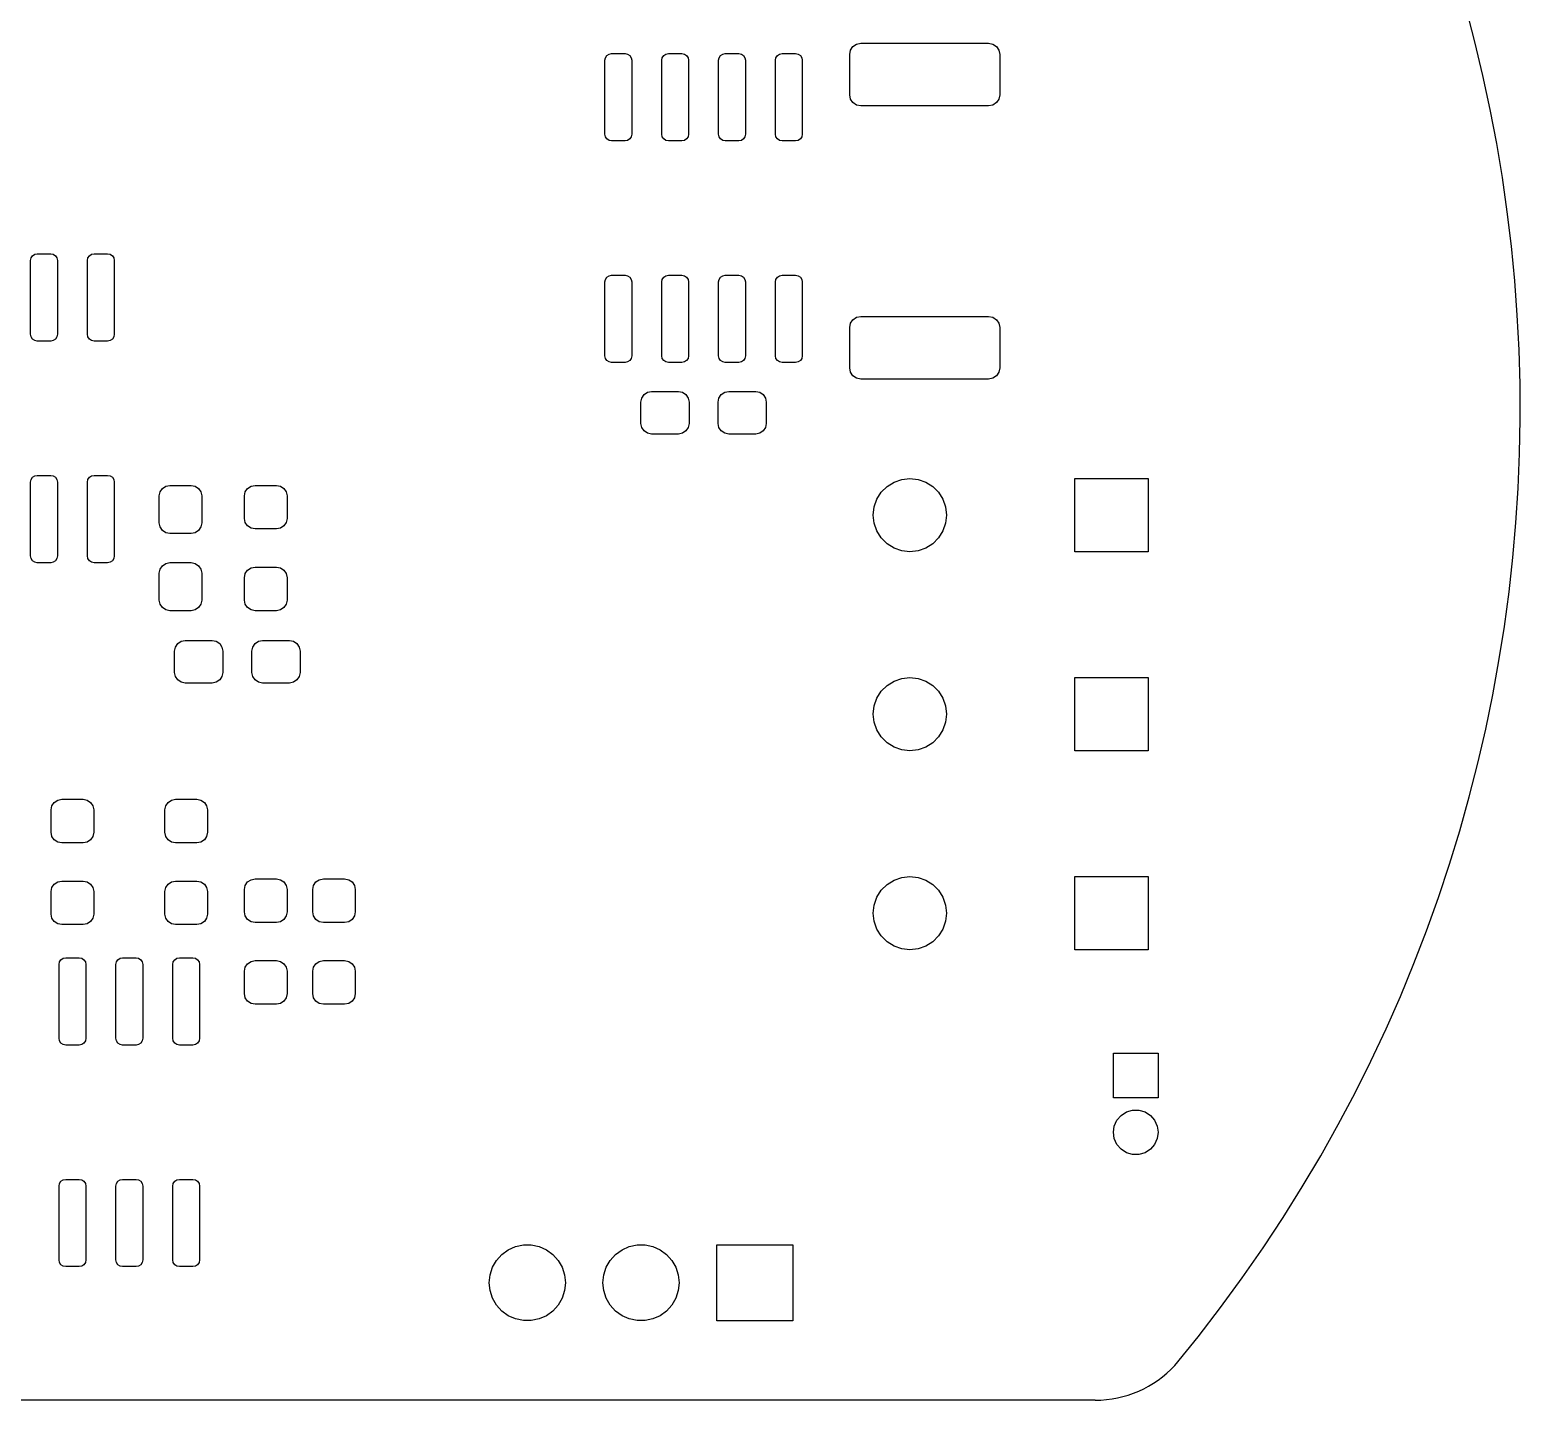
# Model space of a CAD drawing. Header units: inches. Extents: x 10 to 430, y -15 to 282.
# Drawn here: x 160.48 to 193.76, y 51.48 to 82.09 of the extents above; entities that cross this region are included whole.
import ezdxf

# ---------------------------------------------------------------- set-up
doc = ezdxf.new("R2010")
doc.units = ezdxf.units.IN
doc.header["$MEASUREMENT"] = 0
doc.layers.add('BLACK', color=7, linetype='Continuous')

msp = doc.modelspace()

# ---------------------------------------------------------------- linework, layer by layer
at = {"layer": 'BLACK', "linetype": 'Continuous'}
for p, q in [((173.413, 81.549), (173.47, 81.56)), ((173.47, 81.56), (173.77, 81.56)), ((173.77, 81.56), (173.828, 81.549)), ((174.683, 81.549), (174.74, 81.56)), ((174.74, 81.56), (175.04, 81.56)), ((175.04, 81.56), (175.098, 81.549)), ((175.953, 81.549), (176.01, 81.56)), ((176.01, 81.56), (176.31, 81.56)), ((176.31, 81.56), (176.368, 81.549)), ((177.223, 81.549), (177.28, 81.56)), ((177.28, 81.56), (177.58, 81.56)), ((177.58, 81.56), (177.638, 81.549)), ((178.788, 81.541), (178.807, 81.636)), ((178.807, 81.636), (178.861, 81.717)), ((178.861, 81.717), (178.942, 81.772)), ((178.942, 81.772), (179.038, 81.791)), ((179.038, 81.791), (181.888, 81.791)), ((181.888, 81.791), (181.984, 81.772)), ((181.984, 81.772), (182.065, 81.717)), ((182.065, 81.717), (182.119, 81.636)), ((182.119, 81.636), (182.138, 81.541)), ((173.32, 81.41), (173.332, 81.468)), ((173.32, 79.76), (173.32, 81.41)), ((173.332, 81.468), (173.364, 81.516)), ((173.364, 81.516), (173.413, 81.549)), ((173.828, 81.549), (173.876, 81.516)), ((173.876, 81.516), (173.909, 81.468)), ((173.909, 81.468), (173.92, 81.41)), ((173.92, 81.41), (173.92, 79.76)), ((174.59, 81.41), (174.602, 81.468)), ((174.59, 79.76), (174.59, 81.41)), ((174.602, 81.468), (174.634, 81.516)), ((174.634, 81.516), (174.683, 81.549)), ((175.098, 81.549), (175.146, 81.516)), ((175.146, 81.516), (175.179, 81.468)), ((175.179, 81.468), (175.19, 81.41)), ((175.19, 81.41), (175.19, 79.76)), ((175.86, 81.41), (175.872, 81.468)), ((175.86, 79.76), (175.86, 81.41)), ((175.872, 81.468), (175.904, 81.516)), ((175.904, 81.516), (175.953, 81.549)), ((176.368, 81.549), (176.416, 81.516)), ((176.416, 81.516), (176.449, 81.468)), ((176.449, 81.468), (176.46, 81.41)), ((176.46, 81.41), (176.46, 79.76)), ((177.13, 81.41), (177.142, 81.468)), ((177.13, 79.76), (177.13, 81.41)), ((177.142, 81.468), (177.174, 81.516)), ((177.174, 81.516), (177.223, 81.549)), ((177.638, 81.549), (177.686, 81.516)), ((177.686, 81.516), (177.719, 81.468)), ((177.719, 81.468), (177.73, 81.41)), ((177.73, 81.41), (177.73, 79.76)), ((178.788, 80.641), (178.788, 81.541)), ((182.138, 81.541), (182.138, 80.641)), ((178.807, 80.545), (178.788, 80.641)), ((182.138, 80.641), (182.119, 80.545)), ((178.861, 80.464), (178.807, 80.545)), ((178.942, 80.41), (178.861, 80.464)), ((179.038, 80.391), (178.942, 80.41)), ((181.888, 80.391), (179.038, 80.391)), ((181.984, 80.41), (181.888, 80.391)), ((182.065, 80.464), (181.984, 80.41)), ((182.119, 80.545), (182.065, 80.464)), ((173.332, 79.703), (173.32, 79.76)), ((173.364, 79.654), (173.332, 79.703)), ((173.413, 79.622), (173.364, 79.654)), ((173.47, 79.61), (173.413, 79.622)), ((173.77, 79.61), (173.47, 79.61)), ((173.828, 79.622), (173.77, 79.61)), ((173.876, 79.654), (173.828, 79.622)), ((173.909, 79.703), (173.876, 79.654)), ((173.92, 79.76), (173.909, 79.703)), ((174.602, 79.703), (174.59, 79.76)), ((174.634, 79.654), (174.602, 79.703)), ((174.683, 79.622), (174.634, 79.654)), ((174.74, 79.61), (174.683, 79.622)), ((175.04, 79.61), (174.74, 79.61)), ((175.098, 79.622), (175.04, 79.61)), ((175.146, 79.654), (175.098, 79.622)), ((175.179, 79.703), (175.146, 79.654)), ((175.19, 79.76), (175.179, 79.703)), ((175.872, 79.703), (175.86, 79.76)), ((175.904, 79.654), (175.872, 79.703)), ((175.953, 79.622), (175.904, 79.654)), ((176.01, 79.61), (175.953, 79.622)), ((176.31, 79.61), (176.01, 79.61)), ((176.368, 79.622), (176.31, 79.61)), ((176.416, 79.654), (176.368, 79.622)), ((176.449, 79.703), (176.416, 79.654)), ((176.46, 79.76), (176.449, 79.703)), ((177.142, 79.703), (177.13, 79.76)), ((177.174, 79.654), (177.142, 79.703)), ((177.223, 79.622), (177.174, 79.654)), ((177.28, 79.61), (177.223, 79.622)), ((177.58, 79.61), (177.28, 79.61)), ((177.638, 79.622), (177.58, 79.61)), ((177.686, 79.654), (177.638, 79.622)), ((177.719, 79.703), (177.686, 79.654)), ((177.73, 79.76), (177.719, 79.703)), ((160.493, 76.94), (160.504, 76.997)), ((160.493, 75.29), (160.493, 76.94)), ((160.504, 76.997), (160.537, 77.046)), ((160.537, 77.046), (160.586, 77.078)), ((160.586, 77.078), (160.643, 77.09)), ((160.643, 77.09), (160.943, 77.09)), ((160.943, 77.09), (161, 77.078)), ((161, 77.078), (161.049, 77.046)), ((161.049, 77.046), (161.082, 76.997)), ((161.082, 76.997), (161.093, 76.94)), ((161.093, 76.94), (161.093, 75.29)), ((161.763, 76.94), (161.774, 76.997)), ((161.763, 75.29), (161.763, 76.94)), ((161.774, 76.997), (161.807, 77.046)), ((161.807, 77.046), (161.856, 77.078)), ((161.856, 77.078), (161.913, 77.09)), ((161.913, 77.09), (162.213, 77.09)), ((162.213, 77.09), (162.27, 77.078)), ((162.27, 77.078), (162.319, 77.046)), ((162.319, 77.046), (162.352, 76.997)), ((162.352, 76.997), (162.363, 76.94)), ((162.363, 76.94), (162.363, 75.29)), ((173.332, 76.518), (173.364, 76.566)), ((173.364, 76.566), (173.413, 76.599)), ((173.413, 76.599), (173.47, 76.61)), ((173.47, 76.61), (173.77, 76.61)), ((173.77, 76.61), (173.828, 76.599)), ((173.828, 76.599), (173.876, 76.566)), ((173.876, 76.566), (173.909, 76.518)), ((174.602, 76.518), (174.634, 76.566)), ((174.634, 76.566), (174.683, 76.599)), ((174.683, 76.599), (174.74, 76.61)), ((174.74, 76.61), (175.04, 76.61)), ((175.04, 76.61), (175.098, 76.599)), ((175.098, 76.599), (175.146, 76.566)), ((175.146, 76.566), (175.179, 76.518)), ((175.872, 76.518), (175.904, 76.566)), ((175.904, 76.566), (175.953, 76.599)), ((175.953, 76.599), (176.01, 76.61)), ((176.01, 76.61), (176.31, 76.61)), ((176.31, 76.61), (176.368, 76.599)), ((176.368, 76.599), (176.416, 76.566)), ((176.416, 76.566), (176.449, 76.518)), ((177.142, 76.518), (177.174, 76.566)), ((177.174, 76.566), (177.223, 76.599)), ((177.223, 76.599), (177.28, 76.61)), ((177.28, 76.61), (177.58, 76.61)), ((177.58, 76.61), (177.638, 76.599)), ((177.638, 76.599), (177.686, 76.566)), ((177.686, 76.566), (177.719, 76.518)), ((173.32, 76.46), (173.332, 76.518)), ((173.32, 74.81), (173.32, 76.46)), ((173.909, 76.518), (173.92, 76.46)), ((173.92, 76.46), (173.92, 74.81)), ((174.59, 76.46), (174.602, 76.518)), ((174.59, 74.81), (174.59, 76.46)), ((175.179, 76.518), (175.19, 76.46)), ((175.19, 76.46), (175.19, 74.81)), ((175.86, 76.46), (175.872, 76.518)), ((175.86, 74.81), (175.86, 76.46)), ((176.449, 76.518), (176.46, 76.46)), ((176.46, 76.46), (176.46, 74.81)), ((177.13, 76.46), (177.142, 76.518)), ((177.13, 74.81), (177.13, 76.46)), ((177.719, 76.518), (177.73, 76.46)), ((177.73, 76.46), (177.73, 74.81)), ((178.807, 75.536), (178.861, 75.617)), ((178.861, 75.617), (178.942, 75.672)), ((178.942, 75.672), (179.038, 75.691)), ((179.038, 75.691), (181.888, 75.691)), ((181.888, 75.691), (181.984, 75.672)), ((181.984, 75.672), (182.065, 75.617)), ((182.065, 75.617), (182.119, 75.536)), ((160.504, 75.232), (160.493, 75.29)), ((160.537, 75.184), (160.504, 75.232)), ((161.082, 75.232), (161.049, 75.184)), ((161.093, 75.29), (161.082, 75.232)), ((161.774, 75.232), (161.763, 75.29)), ((161.807, 75.184), (161.774, 75.232)), ((162.352, 75.232), (162.319, 75.184)), ((162.363, 75.29), (162.352, 75.232)), ((178.788, 75.441), (178.807, 75.536)), ((178.788, 74.541), (178.788, 75.441)), ((182.119, 75.536), (182.138, 75.441)), ((182.138, 75.441), (182.138, 74.541)), ((160.586, 75.151), (160.537, 75.184)), ((160.643, 75.14), (160.586, 75.151)), ((160.943, 75.14), (160.643, 75.14)), ((161, 75.151), (160.943, 75.14)), ((161.049, 75.184), (161, 75.151)), ((161.856, 75.151), (161.807, 75.184)), ((161.913, 75.14), (161.856, 75.151)), ((162.213, 75.14), (161.913, 75.14)), ((162.27, 75.151), (162.213, 75.14)), ((162.319, 75.184), (162.27, 75.151)), ((173.332, 74.753), (173.32, 74.81)), ((173.364, 74.704), (173.332, 74.753)), ((173.413, 74.672), (173.364, 74.704)), ((173.47, 74.66), (173.413, 74.672)), ((173.77, 74.66), (173.47, 74.66)), ((173.828, 74.672), (173.77, 74.66)), ((173.876, 74.704), (173.828, 74.672)), ((173.909, 74.753), (173.876, 74.704)), ((173.92, 74.81), (173.909, 74.753)), ((174.602, 74.753), (174.59, 74.81)), ((174.634, 74.704), (174.602, 74.753)), ((174.683, 74.672), (174.634, 74.704)), ((174.74, 74.66), (174.683, 74.672)), ((175.04, 74.66), (174.74, 74.66)), ((175.098, 74.672), (175.04, 74.66)), ((175.146, 74.704), (175.098, 74.672)), ((175.179, 74.753), (175.146, 74.704)), ((175.19, 74.81), (175.179, 74.753)), ((175.872, 74.753), (175.86, 74.81)), ((175.904, 74.704), (175.872, 74.753)), ((175.953, 74.672), (175.904, 74.704)), ((176.01, 74.66), (175.953, 74.672)), ((176.31, 74.66), (176.01, 74.66)), ((176.368, 74.672), (176.31, 74.66)), ((176.416, 74.704), (176.368, 74.672)), ((176.449, 74.753), (176.416, 74.704)), ((176.46, 74.81), (176.449, 74.753)), ((177.142, 74.753), (177.13, 74.81)), ((177.174, 74.704), (177.142, 74.753)), ((177.223, 74.672), (177.174, 74.704)), ((177.28, 74.66), (177.223, 74.672)), ((177.58, 74.66), (177.28, 74.66)), ((177.638, 74.672), (177.58, 74.66)), ((177.686, 74.704), (177.638, 74.672)), ((177.719, 74.753), (177.686, 74.704)), ((177.73, 74.81), (177.719, 74.753)), ((178.807, 74.445), (178.788, 74.541)), ((178.861, 74.364), (178.807, 74.445)), ((178.942, 74.31), (178.861, 74.364)), ((179.038, 74.291), (178.942, 74.31)), ((181.888, 74.291), (179.038, 74.291)), ((181.984, 74.31), (181.888, 74.291)), ((182.065, 74.364), (181.984, 74.31)), ((182.119, 74.445), (182.065, 74.364)), ((182.138, 74.541), (182.119, 74.445)), ((174.143, 73.867), (174.195, 73.944)), ((174.195, 73.944), (174.272, 73.995)), ((174.272, 73.995), (174.363, 74.013)), ((174.363, 74.013), (174.963, 74.013)), ((174.963, 74.013), (175.054, 73.995)), ((175.054, 73.995), (175.131, 73.944)), ((175.131, 73.944), (175.182, 73.867)), ((175.868, 73.867), (175.92, 73.944)), ((175.92, 73.944), (175.997, 73.995)), ((175.997, 73.995), (176.088, 74.013)), ((176.088, 74.013), (176.688, 74.013)), ((176.688, 74.013), (176.779, 73.995)), ((176.779, 73.995), (176.856, 73.944)), ((176.856, 73.944), (176.907, 73.867)), ((174.125, 73.776), (174.143, 73.867)), ((174.125, 73.301), (174.125, 73.776)), ((175.182, 73.867), (175.2, 73.776)), ((175.2, 73.776), (175.2, 73.301)), ((175.85, 73.776), (175.868, 73.867)), ((175.85, 73.301), (175.85, 73.776)), ((176.907, 73.867), (176.925, 73.776)), ((176.925, 73.776), (176.925, 73.301)), ((174.143, 73.21), (174.125, 73.301)), ((175.2, 73.301), (175.182, 73.21)), ((175.868, 73.21), (175.85, 73.301)), ((176.925, 73.301), (176.907, 73.21)), ((174.195, 73.133), (174.143, 73.21)), ((174.272, 73.081), (174.195, 73.133)), ((174.363, 73.063), (174.272, 73.081)), ((174.963, 73.063), (174.363, 73.063)), ((175.054, 73.081), (174.963, 73.063)), ((175.131, 73.133), (175.054, 73.081)), ((175.182, 73.21), (175.131, 73.133)), ((175.92, 73.133), (175.868, 73.21)), ((175.997, 73.081), (175.92, 73.133)), ((176.088, 73.063), (175.997, 73.081)), ((176.688, 73.063), (176.088, 73.063)), ((176.779, 73.081), (176.688, 73.063)), ((176.856, 73.133), (176.779, 73.081)), ((176.907, 73.21), (176.856, 73.133)), ((160.493, 71.99), (160.504, 72.047)), ((160.493, 70.34), (160.493, 71.99)), ((160.504, 72.047), (160.537, 72.096)), ((160.537, 72.096), (160.586, 72.128)), ((160.586, 72.128), (160.643, 72.14)), ((160.643, 72.14), (160.943, 72.14)), ((160.943, 72.14), (161, 72.128)), ((161, 72.128), (161.049, 72.096)), ((161.049, 72.096), (161.082, 72.047)), ((161.082, 72.047), (161.093, 71.99)), ((161.093, 71.99), (161.093, 70.34)), ((161.763, 71.99), (161.774, 72.047)), ((161.763, 70.34), (161.763, 71.99)), ((161.774, 72.047), (161.807, 72.096)), ((161.807, 72.096), (161.856, 72.128)), ((161.856, 72.128), (161.913, 72.14)), ((161.913, 72.14), (162.213, 72.14)), ((162.213, 72.14), (162.27, 72.128)), ((162.27, 72.128), (162.319, 72.096)), ((162.319, 72.096), (162.352, 72.047)), ((162.352, 72.047), (162.363, 71.99)), ((162.363, 71.99), (162.363, 70.34)), ((163.513, 71.899), (163.604, 71.917)), ((163.604, 71.917), (164.079, 71.917)), ((164.079, 71.917), (164.17, 71.899)), ((165.418, 71.899), (165.509, 71.917)), ((165.509, 71.917), (165.984, 71.917)), ((165.984, 71.917), (166.075, 71.899)), ((179.624, 71.892), (179.779, 71.989)), ((179.779, 71.989), (179.951, 72.049)), ((179.951, 72.049), (180.133, 72.07)), ((180.133, 72.07), (180.315, 72.049)), ((180.315, 72.049), (180.488, 71.989)), ((180.488, 71.989), (180.643, 71.892)), ((183.816, 70.435), (183.816, 72.07)), ((183.816, 72.07), (185.451, 72.07)), ((185.451, 72.07), (185.451, 70.435)), ((163.366, 71.679), (163.384, 71.77)), ((163.366, 71.079), (163.366, 71.679)), ((163.384, 71.77), (163.436, 71.847)), ((163.436, 71.847), (163.513, 71.899)), ((164.17, 71.899), (164.247, 71.847)), ((164.247, 71.847), (164.298, 71.77)), ((164.298, 71.77), (164.316, 71.679)), ((164.316, 71.679), (164.316, 71.079)), ((165.271, 71.679), (165.289, 71.77)), ((165.271, 71.179), (165.271, 71.679)), ((165.289, 71.77), (165.341, 71.847)), ((165.341, 71.847), (165.418, 71.899)), ((166.075, 71.899), (166.152, 71.847)), ((166.152, 71.847), (166.203, 71.77)), ((166.203, 71.77), (166.221, 71.679)), ((166.221, 71.679), (166.221, 71.179)), ((179.336, 71.434), (179.397, 71.607)), ((179.397, 71.607), (179.494, 71.762)), ((179.494, 71.762), (179.624, 71.892)), ((180.643, 71.892), (180.772, 71.762)), ((180.772, 71.762), (180.87, 71.607)), ((180.87, 71.607), (180.93, 71.434)), ((179.316, 71.252), (179.336, 71.434)), ((179.336, 71.07), (179.316, 71.252)), ((180.93, 71.434), (180.951, 71.252)), ((180.951, 71.252), (180.93, 71.07)), ((163.384, 70.988), (163.366, 71.079)), ((163.436, 70.911), (163.384, 70.988)), ((163.513, 70.86), (163.436, 70.911)), ((164.247, 70.911), (164.17, 70.86)), ((164.298, 70.988), (164.247, 70.911)), ((164.316, 71.079), (164.298, 70.988)), ((165.289, 71.088), (165.271, 71.179)), ((165.341, 71.011), (165.289, 71.088)), ((165.418, 70.96), (165.341, 71.011)), ((165.509, 70.942), (165.418, 70.96)), ((165.984, 70.942), (165.509, 70.942)), ((166.075, 70.96), (165.984, 70.942)), ((166.152, 71.011), (166.075, 70.96)), ((166.203, 71.088), (166.152, 71.011)), ((166.221, 71.179), (166.203, 71.088)), ((179.397, 70.898), (179.336, 71.07)), ((180.93, 71.07), (180.87, 70.898)), ((163.604, 70.842), (163.513, 70.86)), ((164.079, 70.842), (163.604, 70.842)), ((164.17, 70.86), (164.079, 70.842)), ((179.494, 70.743), (179.397, 70.898)), ((179.624, 70.613), (179.494, 70.743)), ((179.779, 70.516), (179.624, 70.613)), ((180.643, 70.613), (180.488, 70.516)), ((180.772, 70.743), (180.643, 70.613)), ((180.87, 70.898), (180.772, 70.743)), ((160.504, 70.282), (160.493, 70.34)), ((160.537, 70.234), (160.504, 70.282)), ((161.082, 70.282), (161.049, 70.234)), ((161.093, 70.34), (161.082, 70.282)), ((161.774, 70.282), (161.763, 70.34)), ((161.807, 70.234), (161.774, 70.282)), ((162.352, 70.282), (162.319, 70.234)), ((162.363, 70.34), (162.352, 70.282)), ((179.951, 70.455), (179.779, 70.516)), ((180.133, 70.435), (179.951, 70.455)), ((180.315, 70.455), (180.133, 70.435)), ((180.488, 70.516), (180.315, 70.455)), ((185.451, 70.435), (183.816, 70.435)), ((160.586, 70.201), (160.537, 70.234)), ((160.643, 70.19), (160.586, 70.201)), ((160.943, 70.19), (160.643, 70.19)), ((161, 70.201), (160.943, 70.19)), ((161.049, 70.234), (161, 70.201)), ((161.856, 70.201), (161.807, 70.234)), ((161.913, 70.19), (161.856, 70.201)), ((162.213, 70.19), (161.913, 70.19)), ((162.27, 70.201), (162.213, 70.19)), ((162.319, 70.234), (162.27, 70.201)), ((163.366, 69.954), (163.384, 70.045)), ((163.366, 69.354), (163.366, 69.954)), ((163.384, 70.045), (163.436, 70.122)), ((163.436, 70.122), (163.513, 70.174)), ((163.513, 70.174), (163.604, 70.192)), ((163.604, 70.192), (164.079, 70.192)), ((164.079, 70.192), (164.17, 70.174)), ((164.17, 70.174), (164.247, 70.122)), ((164.247, 70.122), (164.298, 70.045)), ((164.298, 70.045), (164.316, 69.954)), ((164.316, 69.954), (164.316, 69.354)), ((165.271, 69.854), (165.289, 69.945)), ((165.289, 69.945), (165.341, 70.022)), ((165.341, 70.022), (165.418, 70.074)), ((165.418, 70.074), (165.509, 70.092)), ((165.509, 70.092), (165.984, 70.092)), ((165.984, 70.092), (166.075, 70.074)), ((166.075, 70.074), (166.152, 70.022)), ((166.152, 70.022), (166.203, 69.945)), ((166.203, 69.945), (166.221, 69.854)), ((165.271, 69.354), (165.271, 69.854)), ((166.221, 69.854), (166.221, 69.354)), ((163.384, 69.263), (163.366, 69.354)), ((163.436, 69.186), (163.384, 69.263)), ((164.298, 69.263), (164.247, 69.186)), ((164.316, 69.354), (164.298, 69.263)), ((165.289, 69.263), (165.271, 69.354)), ((165.341, 69.186), (165.289, 69.263)), ((166.203, 69.263), (166.152, 69.186)), ((166.221, 69.354), (166.203, 69.263)), ((163.513, 69.135), (163.436, 69.186)), ((163.604, 69.117), (163.513, 69.135)), ((164.079, 69.117), (163.604, 69.117)), ((164.17, 69.135), (164.079, 69.117)), ((164.247, 69.186), (164.17, 69.135)), ((165.418, 69.135), (165.341, 69.186)), ((165.509, 69.117), (165.418, 69.135)), ((165.984, 69.117), (165.509, 69.117)), ((166.075, 69.135), (165.984, 69.117)), ((166.152, 69.186), (166.075, 69.135)), ((163.711, 68.214), (163.729, 68.305)), ((163.729, 68.305), (163.781, 68.382)), ((163.781, 68.382), (163.858, 68.434)), ((163.858, 68.434), (163.949, 68.452)), ((163.949, 68.452), (164.549, 68.452)), ((164.549, 68.452), (164.64, 68.434)), ((164.64, 68.434), (164.717, 68.382)), ((164.717, 68.382), (164.768, 68.305)), ((164.768, 68.305), (164.786, 68.214)), ((165.436, 68.214), (165.454, 68.305)), ((165.454, 68.305), (165.506, 68.382)), ((165.506, 68.382), (165.583, 68.434)), ((165.583, 68.434), (165.674, 68.452)), ((165.674, 68.452), (166.274, 68.452)), ((166.274, 68.452), (166.365, 68.434)), ((166.365, 68.434), (166.442, 68.382)), ((166.442, 68.382), (166.493, 68.305)), ((166.493, 68.305), (166.511, 68.214)), ((163.711, 67.739), (163.711, 68.214)), ((164.786, 68.214), (164.786, 67.739)), ((165.436, 67.739), (165.436, 68.214)), ((166.511, 68.214), (166.511, 67.739)), ((163.729, 67.648), (163.711, 67.739)), ((163.781, 67.571), (163.729, 67.648)), ((164.768, 67.648), (164.717, 67.571)), ((164.786, 67.739), (164.768, 67.648)), ((165.454, 67.648), (165.436, 67.739)), ((165.506, 67.571), (165.454, 67.648)), ((166.493, 67.648), (166.442, 67.571)), ((166.511, 67.739), (166.493, 67.648)), ((179.779, 67.544), (179.951, 67.604)), ((179.951, 67.604), (180.133, 67.625)), ((180.133, 67.625), (180.315, 67.604)), ((180.315, 67.604), (180.488, 67.544)), ((183.816, 65.99), (183.816, 67.625)), ((183.816, 67.625), (185.451, 67.625)), ((185.451, 67.625), (185.451, 65.99)), ((163.858, 67.52), (163.781, 67.571)), ((163.949, 67.502), (163.858, 67.52)), ((164.549, 67.502), (163.949, 67.502)), ((164.64, 67.52), (164.549, 67.502)), ((164.717, 67.571), (164.64, 67.52)), ((165.583, 67.52), (165.506, 67.571)), ((165.674, 67.502), (165.583, 67.52)), ((166.274, 67.502), (165.674, 67.502)), ((166.365, 67.52), (166.274, 67.502)), ((166.442, 67.571), (166.365, 67.52)), ((179.397, 67.162), (179.494, 67.317)), ((179.494, 67.317), (179.624, 67.447)), ((179.624, 67.447), (179.779, 67.544)), ((180.488, 67.544), (180.643, 67.447)), ((180.643, 67.447), (180.772, 67.317)), ((180.772, 67.317), (180.87, 67.162)), ((179.316, 66.807), (179.336, 66.989)), ((179.336, 66.989), (179.397, 67.162)), ((180.87, 67.162), (180.93, 66.989)), ((180.93, 66.989), (180.951, 66.807)), ((179.336, 66.625), (179.316, 66.807)), ((179.397, 66.453), (179.336, 66.625)), ((180.93, 66.625), (180.87, 66.453)), ((180.951, 66.807), (180.93, 66.625)), ((179.494, 66.298), (179.397, 66.453)), ((179.624, 66.168), (179.494, 66.298)), ((180.772, 66.298), (180.643, 66.168)), ((180.87, 66.453), (180.772, 66.298)), ((179.779, 66.071), (179.624, 66.168)), ((179.951, 66.01), (179.779, 66.071)), ((180.133, 65.99), (179.951, 66.01)), ((180.315, 66.01), (180.133, 65.99)), ((180.488, 66.071), (180.315, 66.01)), ((180.643, 66.168), (180.488, 66.071)), ((185.451, 65.99), (183.816, 65.99)), ((160.953, 64.668), (160.971, 64.759)), ((160.953, 64.168), (160.953, 64.668)), ((160.971, 64.759), (161.023, 64.836)), ((161.023, 64.836), (161.1, 64.887)), ((161.1, 64.887), (161.191, 64.905)), ((161.191, 64.905), (161.666, 64.905)), ((161.666, 64.905), (161.757, 64.887)), ((161.757, 64.887), (161.834, 64.836)), ((161.834, 64.836), (161.885, 64.759)), ((161.885, 64.759), (161.903, 64.668)), ((161.903, 64.668), (161.903, 64.168)), ((163.493, 64.668), (163.511, 64.759)), ((163.493, 64.168), (163.493, 64.668)), ((163.511, 64.759), (163.563, 64.836)), ((163.563, 64.836), (163.64, 64.887)), ((163.64, 64.887), (163.731, 64.905)), ((163.731, 64.905), (164.206, 64.905)), ((164.206, 64.905), (164.297, 64.887)), ((164.297, 64.887), (164.374, 64.836)), ((164.374, 64.836), (164.425, 64.759)), ((164.425, 64.759), (164.443, 64.668)), ((164.443, 64.668), (164.443, 64.168)), ((160.971, 64.077), (160.953, 64.168)), ((161.023, 64), (160.971, 64.077)), ((161.1, 63.948), (161.023, 64)), ((161.191, 63.93), (161.1, 63.948)), ((161.666, 63.93), (161.191, 63.93)), ((161.757, 63.948), (161.666, 63.93)), ((161.834, 64), (161.757, 63.948)), ((161.885, 64.077), (161.834, 64)), ((161.903, 64.168), (161.885, 64.077)), ((163.511, 64.077), (163.493, 64.168)), ((163.563, 64), (163.511, 64.077)), ((163.64, 63.948), (163.563, 64)), ((163.731, 63.93), (163.64, 63.948)), ((164.206, 63.93), (163.731, 63.93)), ((164.297, 63.948), (164.206, 63.93)), ((164.374, 64), (164.297, 63.948)), ((164.425, 64.077), (164.374, 64)), ((164.443, 64.168), (164.425, 64.077)), ((160.953, 62.843), (160.971, 62.934)), ((160.971, 62.934), (161.023, 63.011)), ((161.023, 63.011), (161.1, 63.062)), ((161.1, 63.062), (161.191, 63.08)), ((161.191, 63.08), (161.666, 63.08)), ((161.666, 63.08), (161.757, 63.062)), ((161.757, 63.062), (161.834, 63.011)), ((161.834, 63.011), (161.885, 62.934)), ((161.885, 62.934), (161.903, 62.843)), ((163.493, 62.843), (163.511, 62.934)), ((163.511, 62.934), (163.563, 63.011)), ((163.563, 63.011), (163.64, 63.062)), ((163.64, 63.062), (163.731, 63.08)), ((163.731, 63.08), (164.206, 63.08)), ((164.206, 63.08), (164.297, 63.062)), ((164.297, 63.062), (164.374, 63.011)), ((164.374, 63.011), (164.425, 62.934)), ((164.425, 62.934), (164.443, 62.843)), ((165.271, 62.89), (165.289, 62.981)), ((165.289, 62.981), (165.341, 63.058)), ((165.341, 63.058), (165.418, 63.109)), ((165.418, 63.109), (165.509, 63.127)), ((165.509, 63.127), (165.984, 63.127)), ((165.984, 63.127), (166.075, 63.109)), ((166.075, 63.109), (166.152, 63.058)), ((166.152, 63.058), (166.203, 62.981)), ((166.203, 62.981), (166.221, 62.89)), ((166.795, 62.89), (166.813, 62.981)), ((166.813, 62.981), (166.865, 63.058)), ((166.865, 63.058), (166.942, 63.109)), ((166.942, 63.109), (167.033, 63.127)), ((167.033, 63.127), (167.508, 63.127)), ((167.508, 63.127), (167.599, 63.109)), ((167.599, 63.109), (167.676, 63.058)), ((167.676, 63.058), (167.727, 62.981)), ((167.727, 62.981), (167.745, 62.89)), ((179.494, 62.872), (179.624, 63.002)), ((179.624, 63.002), (179.779, 63.099)), ((179.779, 63.099), (179.951, 63.159)), ((179.951, 63.159), (180.133, 63.18)), ((180.133, 63.18), (180.315, 63.159)), ((180.315, 63.159), (180.488, 63.099)), ((180.488, 63.099), (180.643, 63.002)), ((180.643, 63.002), (180.772, 62.872)), ((183.816, 61.545), (183.816, 63.18)), ((183.816, 63.18), (185.451, 63.18)), ((185.451, 63.18), (185.451, 61.545)), ((160.953, 62.343), (160.953, 62.843)), ((161.903, 62.843), (161.903, 62.343)), ((163.493, 62.343), (163.493, 62.843)), ((164.443, 62.843), (164.443, 62.343)), ((165.271, 62.39), (165.271, 62.89)), ((166.221, 62.89), (166.221, 62.39)), ((166.795, 62.39), (166.795, 62.89)), ((167.745, 62.89), (167.745, 62.39)), ((179.336, 62.544), (179.397, 62.717)), ((179.397, 62.717), (179.494, 62.872)), ((180.772, 62.872), (180.87, 62.717)), ((180.87, 62.717), (180.93, 62.544)), ((160.971, 62.252), (160.953, 62.343)), ((161.023, 62.175), (160.971, 62.252)), ((161.885, 62.252), (161.834, 62.175)), ((161.903, 62.343), (161.885, 62.252)), ((163.511, 62.252), (163.493, 62.343)), ((163.563, 62.175), (163.511, 62.252)), ((164.425, 62.252), (164.374, 62.175)), ((164.443, 62.343), (164.425, 62.252)), ((165.289, 62.299), (165.271, 62.39)), ((165.341, 62.222), (165.289, 62.299)), ((166.203, 62.299), (166.152, 62.222)), ((166.221, 62.39), (166.203, 62.299)), ((166.813, 62.299), (166.795, 62.39)), ((166.865, 62.222), (166.813, 62.299)), ((167.727, 62.299), (167.676, 62.222)), ((167.745, 62.39), (167.727, 62.299)), ((179.316, 62.362), (179.336, 62.544)), ((179.336, 62.18), (179.316, 62.362)), ((180.93, 62.544), (180.951, 62.362)), ((180.951, 62.362), (180.93, 62.18)), ((161.1, 62.123), (161.023, 62.175)), ((161.191, 62.105), (161.1, 62.123)), ((161.666, 62.105), (161.191, 62.105)), ((161.757, 62.123), (161.666, 62.105)), ((161.834, 62.175), (161.757, 62.123)), ((163.64, 62.123), (163.563, 62.175)), ((163.731, 62.105), (163.64, 62.123)), ((164.206, 62.105), (163.731, 62.105)), ((164.297, 62.123), (164.206, 62.105)), ((164.374, 62.175), (164.297, 62.123)), ((165.418, 62.17), (165.341, 62.222)), ((165.509, 62.152), (165.418, 62.17)), ((165.984, 62.152), (165.509, 62.152)), ((166.075, 62.17), (165.984, 62.152)), ((166.152, 62.222), (166.075, 62.17)), ((166.942, 62.17), (166.865, 62.222)), ((167.033, 62.152), (166.942, 62.17)), ((167.508, 62.152), (167.033, 62.152)), ((167.599, 62.17), (167.508, 62.152)), ((167.676, 62.222), (167.599, 62.17)), ((179.397, 62.008), (179.336, 62.18)), ((179.494, 61.853), (179.397, 62.008)), ((180.87, 62.008), (180.772, 61.853)), ((180.93, 62.18), (180.87, 62.008)), ((179.624, 61.723), (179.494, 61.853)), ((179.779, 61.626), (179.624, 61.723)), ((179.951, 61.565), (179.779, 61.626)), ((180.488, 61.626), (180.315, 61.565)), ((180.643, 61.723), (180.488, 61.626)), ((180.772, 61.853), (180.643, 61.723)), ((161.128, 61.217), (161.14, 61.275)), ((161.14, 61.275), (161.172, 61.323)), ((161.172, 61.323), (161.221, 61.356)), ((161.221, 61.356), (161.278, 61.367)), ((161.278, 61.367), (161.578, 61.367)), ((161.578, 61.367), (161.636, 61.356)), ((161.636, 61.356), (161.684, 61.323)), ((161.684, 61.323), (161.717, 61.275)), ((161.717, 61.275), (161.728, 61.217)), ((162.398, 61.217), (162.41, 61.275)), ((162.41, 61.275), (162.442, 61.323)), ((162.442, 61.323), (162.491, 61.356)), ((162.491, 61.356), (162.548, 61.367)), ((162.548, 61.367), (162.848, 61.367)), ((162.848, 61.367), (162.906, 61.356)), ((162.906, 61.356), (162.954, 61.323)), ((162.954, 61.323), (162.987, 61.275)), ((162.987, 61.275), (162.998, 61.217)), ((163.668, 61.217), (163.68, 61.275)), ((163.68, 61.275), (163.712, 61.323)), ((163.712, 61.323), (163.761, 61.356)), ((163.761, 61.356), (163.818, 61.367)), ((163.818, 61.367), (164.118, 61.367)), ((164.118, 61.367), (164.176, 61.356)), ((164.176, 61.356), (164.224, 61.323)), ((164.224, 61.323), (164.257, 61.275)), ((164.257, 61.275), (164.268, 61.217)), ((165.341, 61.233), (165.418, 61.284)), ((165.418, 61.284), (165.509, 61.302)), ((165.509, 61.302), (165.984, 61.302)), ((165.984, 61.302), (166.075, 61.284)), ((166.075, 61.284), (166.152, 61.233)), ((166.865, 61.233), (166.942, 61.284)), ((166.942, 61.284), (167.033, 61.302)), ((167.033, 61.302), (167.508, 61.302)), ((167.508, 61.302), (167.599, 61.284)), ((167.599, 61.284), (167.676, 61.233)), ((180.133, 61.545), (179.951, 61.565)), ((180.315, 61.565), (180.133, 61.545)), ((185.451, 61.545), (183.816, 61.545)), ((161.128, 59.567), (161.128, 61.217)), ((161.728, 61.217), (161.728, 59.567)), ((162.398, 59.567), (162.398, 61.217)), ((162.998, 61.217), (162.998, 59.567)), ((163.668, 59.567), (163.668, 61.217)), ((164.268, 61.217), (164.268, 59.567)), ((165.271, 61.065), (165.289, 61.156)), ((165.271, 60.565), (165.271, 61.065)), ((165.289, 61.156), (165.341, 61.233)), ((166.152, 61.233), (166.203, 61.156)), ((166.203, 61.156), (166.221, 61.065)), ((166.221, 61.065), (166.221, 60.565)), ((166.795, 61.065), (166.813, 61.156)), ((166.795, 60.565), (166.795, 61.065)), ((166.813, 61.156), (166.865, 61.233)), ((167.676, 61.233), (167.727, 61.156)), ((167.727, 61.156), (167.745, 61.065)), ((167.745, 61.065), (167.745, 60.565)), ((165.289, 60.474), (165.271, 60.565)), ((165.341, 60.397), (165.289, 60.474)), ((165.418, 60.345), (165.341, 60.397)), ((165.509, 60.327), (165.418, 60.345)), ((165.984, 60.327), (165.509, 60.327)), ((166.075, 60.345), (165.984, 60.327)), ((166.152, 60.397), (166.075, 60.345)), ((166.203, 60.474), (166.152, 60.397)), ((166.221, 60.565), (166.203, 60.474)), ((166.813, 60.474), (166.795, 60.565)), ((166.865, 60.397), (166.813, 60.474)), ((166.942, 60.345), (166.865, 60.397)), ((167.033, 60.327), (166.942, 60.345)), ((167.508, 60.327), (167.033, 60.327)), ((167.599, 60.345), (167.508, 60.327)), ((167.676, 60.397), (167.599, 60.345)), ((167.727, 60.474), (167.676, 60.397)), ((167.745, 60.565), (167.727, 60.474)), ((161.14, 59.51), (161.128, 59.567)), ((161.172, 59.461), (161.14, 59.51)), ((161.221, 59.429), (161.172, 59.461)), ((161.278, 59.417), (161.221, 59.429)), ((161.578, 59.417), (161.278, 59.417)), ((161.636, 59.429), (161.578, 59.417)), ((161.684, 59.461), (161.636, 59.429)), ((161.717, 59.51), (161.684, 59.461)), ((161.728, 59.567), (161.717, 59.51)), ((162.41, 59.51), (162.398, 59.567)), ((162.442, 59.461), (162.41, 59.51)), ((162.491, 59.429), (162.442, 59.461)), ((162.548, 59.417), (162.491, 59.429)), ((162.848, 59.417), (162.548, 59.417)), ((162.906, 59.429), (162.848, 59.417)), ((162.954, 59.461), (162.906, 59.429)), ((162.987, 59.51), (162.954, 59.461)), ((162.998, 59.567), (162.987, 59.51)), ((163.68, 59.51), (163.668, 59.567)), ((163.712, 59.461), (163.68, 59.51)), ((163.761, 59.429), (163.712, 59.461)), ((163.818, 59.417), (163.761, 59.429)), ((164.118, 59.417), (163.818, 59.417)), ((164.176, 59.429), (164.118, 59.417)), ((164.224, 59.461), (164.176, 59.429)), ((164.257, 59.51), (164.224, 59.461)), ((164.268, 59.567), (164.257, 59.51)), ((184.678, 58.237), (184.678, 59.237)), ((184.678, 59.237), (185.678, 59.237)), ((185.678, 59.237), (185.678, 58.237)), ((185.678, 58.237), (184.678, 58.237)), ((184.97, 57.921), (185.107, 57.962)), ((185.107, 57.962), (185.249, 57.962)), ((185.249, 57.962), (185.386, 57.921)), ((184.678, 57.467), (184.698, 57.608)), ((184.698, 57.608), (184.757, 57.737)), ((184.757, 57.737), (184.851, 57.845)), ((184.851, 57.845), (184.97, 57.921)), ((185.386, 57.921), (185.505, 57.845)), ((185.505, 57.845), (185.599, 57.737)), ((185.599, 57.737), (185.658, 57.608)), ((185.658, 57.608), (185.678, 57.467)), ((184.698, 57.326), (184.678, 57.467)), ((184.757, 57.196), (184.698, 57.326)), ((185.658, 57.326), (185.599, 57.196)), ((185.678, 57.467), (185.658, 57.326)), ((184.851, 57.089), (184.757, 57.196)), ((184.97, 57.012), (184.851, 57.089)), ((185.107, 56.972), (184.97, 57.012)), ((185.249, 56.972), (185.107, 56.972)), ((185.386, 57.012), (185.249, 56.972)), ((185.505, 57.089), (185.386, 57.012)), ((185.599, 57.196), (185.505, 57.089)), ((161.128, 56.267), (161.14, 56.325)), ((161.128, 54.617), (161.128, 56.267)), ((161.14, 56.325), (161.172, 56.373)), ((161.172, 56.373), (161.221, 56.406)), ((161.221, 56.406), (161.278, 56.417)), ((161.278, 56.417), (161.578, 56.417)), ((161.578, 56.417), (161.636, 56.406)), ((161.636, 56.406), (161.684, 56.373)), ((161.684, 56.373), (161.717, 56.325)), ((161.717, 56.325), (161.728, 56.267)), ((161.728, 56.267), (161.728, 54.617)), ((162.398, 56.267), (162.41, 56.325)), ((162.398, 54.617), (162.398, 56.267)), ((162.41, 56.325), (162.442, 56.373)), ((162.442, 56.373), (162.491, 56.406)), ((162.491, 56.406), (162.548, 56.417)), ((162.548, 56.417), (162.848, 56.417)), ((162.848, 56.417), (162.906, 56.406)), ((162.906, 56.406), (162.954, 56.373)), ((162.954, 56.373), (162.987, 56.325)), ((162.987, 56.325), (162.998, 56.267)), ((162.998, 56.267), (162.998, 54.617)), ((163.668, 56.267), (163.68, 56.325)), ((163.668, 54.617), (163.668, 56.267)), ((163.68, 56.325), (163.712, 56.373)), ((163.712, 56.373), (163.761, 56.406)), ((163.761, 56.406), (163.818, 56.417)), ((163.818, 56.417), (164.118, 56.417)), ((164.118, 56.417), (164.176, 56.406)), ((164.176, 56.406), (164.224, 56.373)), ((164.224, 56.373), (164.257, 56.325)), ((164.257, 56.325), (164.268, 56.267)), ((164.268, 56.267), (164.268, 54.617)), ((171.326, 54.916), (171.499, 54.953)), ((171.499, 54.953), (171.677, 54.953)), ((171.677, 54.953), (171.851, 54.916)), ((173.866, 54.916), (174.039, 54.953)), ((174.039, 54.953), (174.217, 54.953)), ((174.217, 54.953), (174.391, 54.916)), ((175.818, 53.257), (175.818, 54.957)), ((175.818, 54.957), (177.518, 54.957)), ((177.518, 54.957), (177.518, 53.257)), ((161.14, 54.56), (161.128, 54.617)), ((161.728, 54.617), (161.717, 54.56)), ((162.41, 54.56), (162.398, 54.617)), ((162.998, 54.617), (162.987, 54.56)), ((163.68, 54.56), (163.668, 54.617)), ((164.268, 54.617), (164.257, 54.56)), ((170.812, 54.453), (170.901, 54.607)), ((170.901, 54.607), (171.02, 54.739)), ((171.02, 54.739), (171.163, 54.844)), ((171.163, 54.844), (171.326, 54.916)), ((171.851, 54.916), (172.013, 54.844)), ((172.013, 54.844), (172.157, 54.739)), ((172.157, 54.739), (172.276, 54.607)), ((172.276, 54.607), (172.365, 54.453)), ((173.352, 54.453), (173.441, 54.607)), ((173.441, 54.607), (173.56, 54.739)), ((173.56, 54.739), (173.703, 54.844)), ((173.703, 54.844), (173.866, 54.916)), ((174.391, 54.916), (174.553, 54.844)), ((174.553, 54.844), (174.697, 54.739)), ((174.697, 54.739), (174.816, 54.607)), ((174.816, 54.607), (174.905, 54.453)), ((161.172, 54.511), (161.14, 54.56)), ((161.221, 54.479), (161.172, 54.511)), ((161.278, 54.467), (161.221, 54.479)), ((161.578, 54.467), (161.278, 54.467)), ((161.636, 54.479), (161.578, 54.467)), ((161.684, 54.511), (161.636, 54.479)), ((161.717, 54.56), (161.684, 54.511)), ((162.442, 54.511), (162.41, 54.56)), ((162.491, 54.479), (162.442, 54.511)), ((162.548, 54.467), (162.491, 54.479)), ((162.848, 54.467), (162.548, 54.467)), ((162.906, 54.479), (162.848, 54.467)), ((162.954, 54.511), (162.906, 54.479)), ((162.987, 54.56), (162.954, 54.511)), ((163.712, 54.511), (163.68, 54.56)), ((163.761, 54.479), (163.712, 54.511)), ((163.818, 54.467), (163.761, 54.479)), ((164.118, 54.467), (163.818, 54.467)), ((164.176, 54.479), (164.118, 54.467)), ((164.224, 54.511), (164.176, 54.479)), ((164.257, 54.56), (164.224, 54.511)), ((170.738, 54.107), (170.757, 54.284)), ((170.757, 54.284), (170.812, 54.453)), ((172.365, 54.453), (172.42, 54.284)), ((172.42, 54.284), (172.438, 54.107)), ((173.278, 54.107), (173.297, 54.284)), ((173.297, 54.284), (173.352, 54.453)), ((174.905, 54.453), (174.96, 54.284)), ((174.96, 54.284), (174.978, 54.107)), ((170.757, 53.931), (170.738, 54.107)), ((170.812, 53.762), (170.757, 53.931)), ((172.42, 53.931), (172.365, 53.762)), ((172.438, 54.107), (172.42, 53.931)), ((173.297, 53.931), (173.278, 54.107)), ((173.352, 53.762), (173.297, 53.931)), ((174.96, 53.931), (174.905, 53.762)), ((174.978, 54.107), (174.96, 53.931)), ((170.901, 53.608), (170.812, 53.762)), ((171.02, 53.476), (170.901, 53.608)), ((172.276, 53.608), (172.157, 53.476)), ((172.365, 53.762), (172.276, 53.608)), ((173.441, 53.608), (173.352, 53.762)), ((173.56, 53.476), (173.441, 53.608)), ((174.816, 53.608), (174.697, 53.476)), ((174.905, 53.762), (174.816, 53.608)), ((171.163, 53.371), (171.02, 53.476)), ((171.326, 53.299), (171.163, 53.371)), ((171.499, 53.262), (171.326, 53.299)), ((171.677, 53.262), (171.499, 53.262)), ((171.851, 53.299), (171.677, 53.262)), ((172.013, 53.371), (171.851, 53.299)), ((172.157, 53.476), (172.013, 53.371)), ((173.703, 53.371), (173.56, 53.476)), ((173.866, 53.299), (173.703, 53.371)), ((174.039, 53.262), (173.866, 53.299)), ((174.217, 53.262), (174.039, 53.262)), ((174.391, 53.299), (174.217, 53.262)), ((174.553, 53.371), (174.391, 53.299)), ((174.697, 53.476), (174.553, 53.371)), ((177.518, 53.257), (175.818, 53.257)), ((184.273, 51.484), (136.267, 51.484))]:
    msp.add_line(p, q, dxfattribs=at)
at = {"layer": 'BLACK'}
for centre, radius, start, end in [((160.27, 73.641), 33.494, 320.3291, 219.6709), ((184.273, 53.911), 2.426, 270, 317.1211)]:
    msp.add_arc(centre, radius, start, end, dxfattribs=at)

doc.saveas('drawing.dxf')
